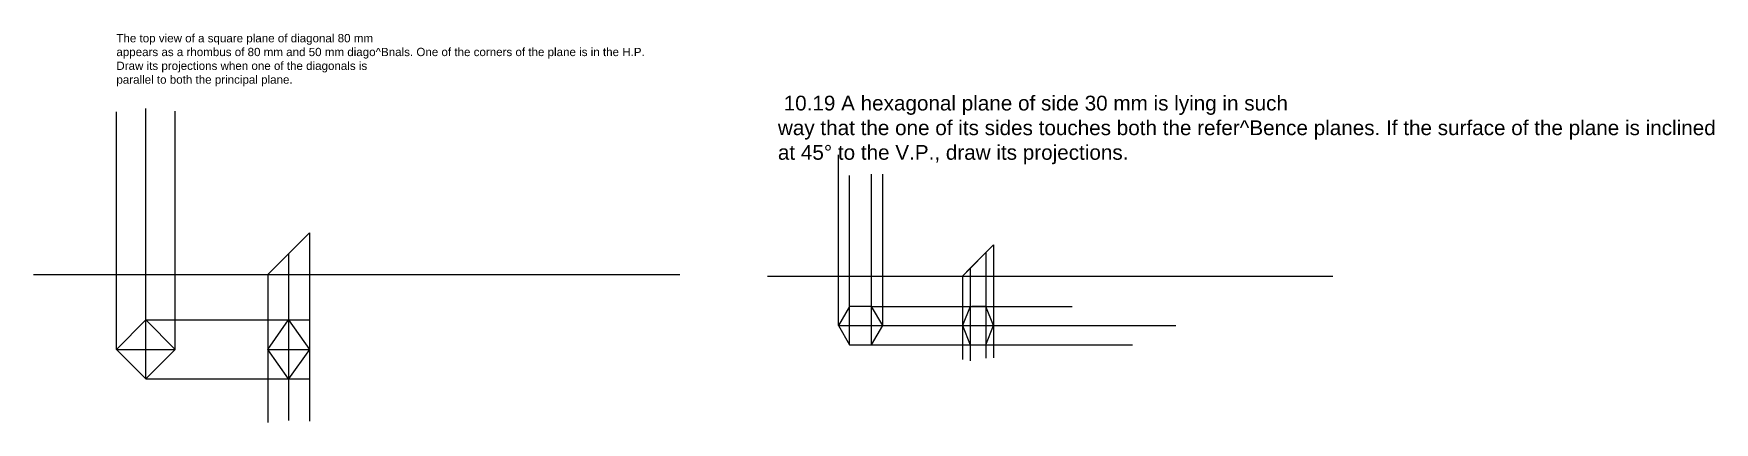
# Model space of a CAD drawing. Header units: millimetres. Extents: x 186 to 71940, y -203 to 575.
# Drawn here: x 9877 to 12157, y 47 to 575 of the extents above; entities that cross this region are included whole.
import ezdxf

# ---------------------------------------------------------------- set-up
doc = ezdxf.new("R2010")
doc.units = ezdxf.units.MM
doc.header["$MEASUREMENT"] = 0
doc.styles.get("Standard").update_dxf_attribs({"font": 'arial.ttf'})

msp = doc.modelspace()

# ---------------------------------------------------------------- linework, layer by layer
at = {"color": 240, "true_color": 0xed1f24}
for p, q in [((9989.3, 146.02), (9989.3, 468.28)), ((10029.3, 186.02), (10029.3, 472.8)), ((10069.3, 146.02), (10069.3, 469.19)), ((10251.18, 304.05), (10251.18, 48.65)), ((10222.89, 275.77), (10222.89, 49.25)), ((10194.61, 247.48), (10194.61, 46.87)), ((10029.3, 186.02), (10251.18, 186.02)), ((10194.61, 146.02), (10222.89, 186.02)), ((10222.89, 186.02), (10251.18, 146.02)), ((10194.61, 146.02), (10251.18, 146.02)), ((10222.89, 106.02), (10194.61, 146.02)), ((10251.18, 146.02), (10222.89, 106.02)), ((10029.3, 106.02), (10251.18, 106.02))]:
    msp.add_line(p, q, dxfattribs=at)
at = {"color": 7, "true_color": 0xffffff}
for p, q in [((10968.85, 178.33), (10968.85, 409.88)), ((10983.85, 152.35), (10983.85, 381.85)), ((11013.85, 152.35), (11013.85, 383.92)), ((11028.85, 178.33), (11028.85, 383.92)), ((11136.92, 245.56), (11179.34, 287.99)), ((9877.08, 247.48), (10753.51, 247.48)), ((10872.58, 245.56), (11639.35, 245.56)), ((10968.85, 245.56), (11028.85, 245.56)), ((9989.3, 146.02), (10029.3, 186.02)), ((10069.3, 146.02), (10029.3, 186.02)), ((10029.3, 106.02), (10029.3, 186.02)), ((9989.3, 146.02), (10029.3, 106.02)), ((9989.3, 146.02), (10069.3, 146.02)), ((10069.3, 146.02), (10029.3, 106.02))]:
    msp.add_line(p, q, dxfattribs=at)
at = {"color": 2, "true_color": 0xf1eb1f}
for p, q in [((10194.61, 247.48), (10251.18, 304.05)), ((9989.3, 247.48), (10029.3, 247.48)), ((9989.3, 247.48), (10069.3, 247.48)), ((10029.3, 247.48), (10069.3, 247.48))]:
    msp.add_line(p, q, dxfattribs=at)
at = {"color": 242, "true_color": 0xcd2027}
for p, q in [((11147.52, 256.17), (11168.74, 277.38)), ((11168.74, 277.38), (11168.74, 133.91)), ((11179.34, 287.99), (11179.34, 134.3)), ((11136.92, 245.56), (11147.52, 256.17)), ((11147.52, 256.17), (11147.52, 130.61)), ((11136.92, 245.56), (11136.92, 132.23)), ((11013.85, 204.31), (11285.95, 204.31)), ((11147.52, 204.31), (11136.92, 178.33)), ((11168.74, 204.31), (11149.9, 204.31)), ((11179.34, 178.33), (11168.74, 204.31)), ((10968.85, 178.33), (11426.66, 178.33)), ((11136.92, 178.33), (11147.52, 152.35)), ((11168.74, 152.35), (11179.34, 178.33)), ((11013.85, 152.35), (11367.72, 152.35)), ((11147.52, 152.35), (11168.74, 152.35))]:
    msp.add_line(p, q, dxfattribs=at)
at = {"color": 7, "true_color": 0xffffff}
msp.add_lwpolyline([(10983.85, 204.31), (10968.85, 178.33), (10983.85, 152.35), (11013.85, 152.35), (11028.85, 178.33), (11013.85, 204.31)], close=True, dxfattribs=at)

# ---------------------------------------------------------------- texts
at = {"color": 7, "true_color": 0xffffff, "attachment_point": 1}
for s, width, gutter_width, insert, char_height in [('The top view of a square plane of diagonal 80 mm \\Pappears as a rhombus of 80 mm and 50 mm diago^Bnals. One of the corners of the plane is in the H.P. \\PDraw its projections when one of the diagonals is \\Pparallel to both the principal plane.', 769.962, 56.19, (9989.34, 574.07), 11.238), (' 10.19 A hexagonal plane of side 30 mm is lying in such \\Pway that the one of its sides touches both the refer^Bence planes. If the surface of the plane is inclined \\Pat 45° to the V.P., draw its projections.', 19123.7875, 100.33, (10886.76, 490.35), 20.06677)]:
    msp.add_mtext_dynamic_manual_height_columns(s, width=width, gutter_width=gutter_width, heights=[0], dxfattribs=dict(at, insert=insert, char_height=char_height))

doc.saveas('drawing.dxf')
